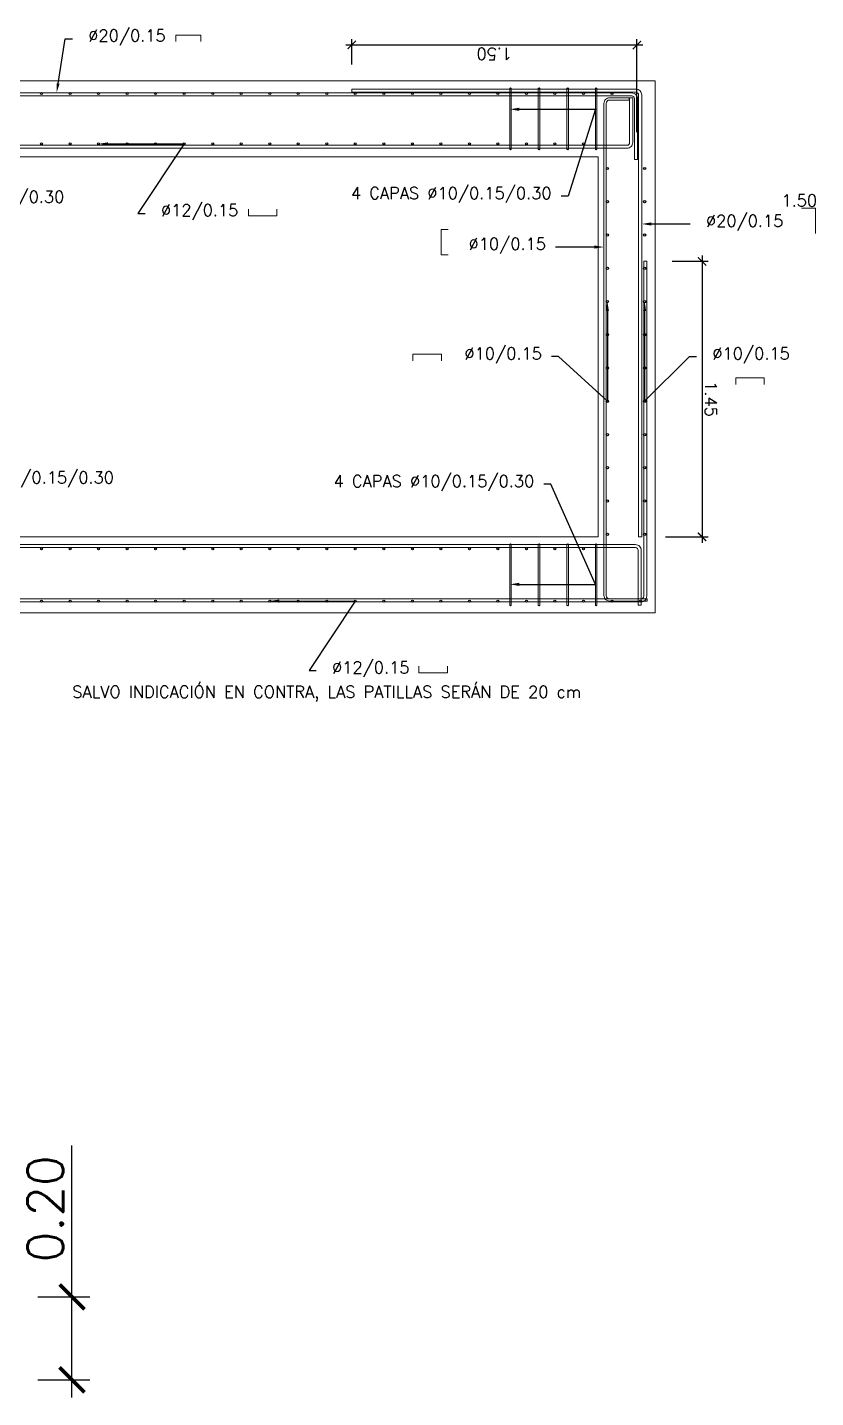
# Model space of a CAD drawing. Header units: metres. Extents: x 1291 to 1536, y 1774 to 1932.
# Drawn here: x 1388.9 to 1393.05, y 1786.06 to 1793.28 of the extents above; entities that cross this region are included whole.
import ezdxf
from ezdxf import colors
from ezdxf.entities.mleader import LeaderData, LeaderLine
from ezdxf.math import Vec2, Vec3

# ---------------------------------------------------------------- set-up
doc = ezdxf.new("R2010")
doc.units = ezdxf.units.M
doc.layers.add('Des', color=4, linetype='Continuous', lineweight=20)
doc.layers.add('YPSOM_ARMADURAS', color=164, linetype='Continuous')
doc.styles.add('SPING-TEXTO', font='romans.shx')
doc.styles.add('YPSOM-TEXTO', font='romans.shx')
doc.styles.add('YPSOM_25', font='romans.shx', dxfattribs={"height": 0.0625})
doc.dimstyles.new('SPing_75', dxfattribs={"dimscale": 0.075, "dimtxt": 2.5, "dimasz": 1.75, "dimexe": 1.25, "dimexo": 5, "dimtad": 1, "dimzin": 1, "dimdsep": 46, "dimtxsty": 'SPING-TEXTO', "dimblk": 'ARCHTICK', "dimcen": 0, "dimdle": 1.25, "dimclrd": 1, "dimclre": 9, "dimclrt": 2, "dimadec": 0, "dimazin": 0, "dimtfac": 1, "dimtmove": 0, "dimatfit": 3, "dimfxl": 1, "dimarcsym": 0})
doc.dimstyles.new('YPSOM_25', dxfattribs={"dimscale": 0.025, "dimtxt": 2.5, "dimasz": 1.75, "dimexe": 1.25, "dimexo": 5, "dimtad": 1, "dimzin": 1, "dimdsep": 46, "dimtxsty": 'YPSOM-TEXTO', "dimblk": 'ARCHTICK', "dimcen": 0, "dimdle": 1.25, "dimclrd": 1, "dimclre": 9, "dimclrt": 2, "dimadec": 0, "dimazin": 0, "dimtfac": 1, "dimtmove": 0, "dimatfit": 3, "dimfxl": 1, "dimarcsym": 0})

# ---------------------------------------------------------------- blocks, each defined once
blk = doc.blocks.new('*U168')
at = {"layer": 'YPSOM_ARMADURAS'}
blk.add_circle((0, 0), 0.005, dxfattribs=at)
blk = doc.blocks.new('*U169')
at = {"layer": 'Des', "color": 0, "linetype": 'ByBlock', "lineweight": -2, "transparency": 16777216}
for p in [(-12.0715, -6.9915), (-12.2013, -7.0666), (-12.3311, -7.1418), (-12.4609, -7.217), (-12.5907, -7.2922), (-12.7205, -7.3673), (-12.8503, -7.4425), (-12.9801, -7.5177), (-13.11, -7.5929), (-13.2398, -7.668), (-13.3696, -7.7432), (-13.4994, -7.8184), (-13.6292, -7.8936), (-13.759, -7.9688), (-13.8888, -8.0439), (-14.0186, -8.1191), (-14.1484, -8.1943), (-14.2782, -8.2695), (-14.408, -8.3446), (-14.5378, -8.4198)]:
    blk.add_blockref('*U168', p, dxfattribs=at)
blk = doc.blocks.new('*U160')
at = {"layer": 'YPSOM_ARMADURAS'}
blk.add_circle((0, 0), 0.005, dxfattribs=at)
blk = doc.blocks.new('*U161')
at = {"layer": 'Des', "color": 0, "linetype": 'ByBlock', "lineweight": -2, "transparency": 16777216}
for p in [(-12.0715, -6.9915), (-12.2013, -7.0666), (-12.3311, -7.1418), (-12.4609, -7.217), (-12.5907, -7.2922), (-12.7205, -7.3673), (-12.8503, -7.4425), (-12.9801, -7.5177), (-13.11, -7.5929), (-13.2398, -7.668), (-13.3696, -7.7432), (-13.4994, -7.8184), (-13.6292, -7.8936), (-13.759, -7.9688), (-13.8888, -8.0439), (-14.0186, -8.1191), (-14.1484, -8.1943), (-14.2782, -8.2695), (-14.408, -8.3446), (-14.5378, -8.4198), (-14.6676, -8.495), (-14.7974, -8.5702)]:
    blk.add_blockref('*U160', p, dxfattribs=at)
blk = doc.blocks.new('*U166')
at = {"layer": 'YPSOM_ARMADURAS'}
blk.add_circle((0, 0), 0.005, dxfattribs=at)
blk = doc.blocks.new('*U167')
at = {"layer": 'Des', "color": 0, "linetype": 'ByBlock', "lineweight": -2, "transparency": 16777216}
for p in [(-12.0715, -6.9915), (-12.2013, -7.0666), (-12.3311, -7.1418), (-12.4609, -7.217), (-12.5907, -7.2922), (-12.7205, -7.3673), (-12.8503, -7.4425), (-12.9801, -7.5177), (-13.11, -7.5929), (-13.2398, -7.668), (-13.3696, -7.7432), (-13.4994, -7.8184), (-13.6292, -7.8936), (-13.759, -7.9688), (-13.8888, -8.0439), (-14.0186, -8.1191), (-14.1484, -8.1943), (-14.2782, -8.2695), (-14.408, -8.3446), (-14.5378, -8.4198), (-14.6676, -8.495)]:
    blk.add_blockref('*U166', p, dxfattribs=at)
blk = doc.blocks.new('*U164')
at = {"layer": 'YPSOM_ARMADURAS'}
blk.add_circle((0, 0), 0.005, dxfattribs=at)
blk = doc.blocks.new('*U165')
at = {"layer": 'Des', "color": 0, "linetype": 'ByBlock', "lineweight": -2, "transparency": 16777216}
for p in [(-12.0715, -6.9915), (-12.2013, -7.0666), (-12.3311, -7.1418), (-12.4609, -7.217), (-12.5907, -7.2922), (-12.7205, -7.3673), (-12.8503, -7.4425), (-12.9801, -7.5177), (-13.11, -7.5929), (-13.2398, -7.668), (-13.3696, -7.7432), (-13.4994, -7.8184), (-13.6292, -7.8936), (-13.759, -7.9688), (-13.8888, -8.0439), (-14.0186, -8.1191), (-14.1484, -8.1943), (-14.2782, -8.2695), (-14.408, -8.3446), (-14.5378, -8.4198)]:
    blk.add_blockref('*U164', p, dxfattribs=at)
blk = doc.blocks.new('*U170')
at = {"layer": 'YPSOM_ARMADURAS'}
blk.add_circle((0, 0), 0.006, dxfattribs=at)
blk = doc.blocks.new('*U171')
at = {"layer": 'Des', "color": 0, "linetype": 'ByBlock', "lineweight": -2, "transparency": 16777216}
for p in [(0, 0), (0.0877, -0.1514), (0.1754, -0.3029), (0.2631, -0.4543), (0.3508, -0.6057), (0.4385, -0.7572), (0.5262, -0.9086), (0.6139, -1.06), (0.7017, -1.2115), (0.7894, -1.3629), (0.8771, -1.5144), (0.9648, -1.6658)]:
    blk.add_blockref('*U170', p, dxfattribs=at)
blk = doc.blocks.new('*U172')
at = {"layer": 'YPSOM_ARMADURAS'}
blk.add_circle((0, 0), 0.006, dxfattribs=at)
blk = doc.blocks.new('*U173')
at = {"layer": 'Des', "color": 0, "linetype": 'ByBlock', "lineweight": -2, "transparency": 16777216}
for p in [(0, 0), (0.0877, -0.1514), (0.1754, -0.3029), (0.2631, -0.4543), (0.3508, -0.6057), (0.4385, -0.7572), (0.5262, -0.9086), (0.6139, -1.06), (0.7017, -1.2115), (0.7894, -1.3629), (0.8771, -1.5144), (0.9648, -1.6658)]:
    blk.add_blockref('*U172', p, dxfattribs=at)
blk = doc.blocks.new('_ArchTick')
at = {"color": 0, "linetype": 'ByBlock', "const_width": 0.15}
blk.add_lwpolyline([(-0.5, -0.5), (0.5, 0.5)], dxfattribs=at)
blk = doc.blocks.new('*D258')
at = {"layer": 'Defpoints', "color": 0, "transparency": 16777216}
for p in [(1392.1066, 1793.183), (1390.6066, 1792.9556), (1392.1066, 1792.5995)]:
    blk.add_point(p, dxfattribs=at)
at = {"layer": 'Des', "color": 9, "lineweight": -2, "transparency": 16777216}
for p, q in [((1390.6066, 1793.0806), (1390.6066, 1793.2143)), ((1392.1066, 1792.7245), (1392.1066, 1793.2143))]:
    blk.add_line(p, q, dxfattribs=at)
at = {"layer": 'Des', "color": 1, "lineweight": -2, "transparency": 16777216}
blk.add_line((1390.5754, 1793.183), (1392.1379, 1793.183), dxfattribs=at)
at = {"layer": 'Des', "color": 1, "lineweight": -2, "transparency": 16777216, "xscale": 0.04375, "yscale": 0.04375, "zscale": 0.04375, "rotation": 180}
blk.add_blockref('_ArchTick', (1390.6066, 1793.183), dxfattribs=at)
at = {"layer": 'Des', "color": 1, "lineweight": -2, "transparency": 16777216, "xscale": 0.04375, "yscale": 0.04375, "zscale": 0.04375}
blk.add_blockref('_ArchTick', (1392.1066, 1793.183), dxfattribs=at)
at = {"layer": 'Des', "color": 2, "transparency": 16777216, "insert": (1391.3566, 1793.1362), "char_height": 0.0625, "attachment_point": 5, "rotation": 180, "style": 'YPSOM-TEXTO'}
blk.add_mtext('1.50', dxfattribs=at)
blk = doc.blocks.new('*D260')
at = {"layer": 'Defpoints', "color": 0, "transparency": 16777216}
for p in [(1392.1667, 1792.0445), (1392.1315, 1790.5945), (1392.449, 1790.5945)]:
    blk.add_point(p, dxfattribs=at)
at = {"layer": 'Des', "color": 1, "lineweight": -2, "transparency": 16777216}
blk.add_line((1392.449, 1792.0757), (1392.449, 1790.5632), dxfattribs=at)
at = {"layer": 'Des', "color": 9, "lineweight": -2, "transparency": 16777216}
for p, q in [((1392.2917, 1792.0445), (1392.4803, 1792.0445)), ((1392.2565, 1790.5945), (1392.4803, 1790.5945))]:
    blk.add_line(p, q, dxfattribs=at)
at = {"layer": 'Des', "color": 1, "lineweight": -2, "transparency": 16777216, "xscale": 0.04375, "yscale": 0.04375, "zscale": 0.04375}
for p, rotation in [((1392.449, 1792.0445), 90), ((1392.449, 1790.5945), 270)]:
    blk.add_blockref('_ArchTick', p, dxfattribs=dict(at, rotation=rotation))
at = {"layer": 'Des', "color": 2, "transparency": 16777216, "insert": (1392.4959, 1791.3195), "char_height": 0.0625, "attachment_point": 5, "rotation": 270, "style": 'YPSOM-TEXTO'}
blk.add_mtext('1.45', dxfattribs=at)
blk = doc.blocks.new('*D271')
at = {"layer": 'Defpoints', "color": 0, "transparency": 16777216}
for p in [(1388.5801, 1786.5942), (1389.1353, 1786.5942), (1388.5801, 1786.1583)]:
    blk.add_point(p, dxfattribs=at)
at = {"layer": 'Des', "color": 1, "lineweight": -2, "transparency": 16777216}
for p, q in [((1389.1353, 1786.5942), (1389.1353, 1787.3906)), ((1389.1353, 1786.0646), (1389.1353, 1786.5942))]:
    blk.add_line(p, q, dxfattribs=at)
at = {"layer": 'Des', "color": 9, "lineweight": -2, "transparency": 16777216}
for p, q in [((1388.9551, 1786.5942), (1389.229, 1786.5942)), ((1388.9551, 1786.1583), (1389.229, 1786.1583))]:
    blk.add_line(p, q, dxfattribs=at)
at = {"layer": 'Des', "color": 1, "lineweight": -2, "transparency": 16777216, "xscale": 0.13125, "yscale": 0.13125, "zscale": 0.13125}
for p, rotation in [((1389.1353, 1786.5942), 90), ((1389.1353, 1786.1583), 270)]:
    blk.add_blockref('_ArchTick', p, dxfattribs=dict(at, rotation=rotation))
at = {"layer": 'Des', "color": 2, "transparency": 16777216, "insert": (1388.9947, 1787.058), "char_height": 0.1875, "attachment_point": 5, "rotation": 90, "style": 'SPING-TEXTO'}
blk.add_mtext('0.20', dxfattribs=at)

msp = doc.modelspace()

# ---------------------------------------------------------------- linework, layer by layer
at = {"layer": 'Des', "color": 9, "elevation": 76.49915}
for points in [[(1389.68069, 1793.2005), (1389.68069, 1793.2355), (1389.81243, 1793.2355), (1389.81243, 1793.2005)], [(1390.06278, 1792.31938), (1390.06278, 1792.28438), (1390.21278, 1792.28438), (1390.21278, 1792.31938)], [(1393.04499, 1792.19019), (1393.04499, 1792.19019), (1393.04499, 1792.32447), (1392.97141, 1792.32447)], [(1391.11416, 1792.07812), (1391.07631, 1792.07812), (1391.07631, 1792.2124), (1391.11416, 1792.2124)], [(1391.07785, 1791.52161), (1391.07785, 1791.55661), (1390.92785, 1791.55661), (1390.92785, 1791.52161)], [(1392.77629, 1791.39645), (1392.77629, 1791.43145), (1392.62629, 1791.43145), (1392.62629, 1791.39645)], [(1390.95944, 1789.91342), (1390.95944, 1789.87842), (1391.10944, 1789.87842), (1391.10944, 1789.91342)]]:
    msp.add_lwpolyline(points, dxfattribs=at)
at = {"layer": 'Des', "color": 9, "elevation": 40.44465}
for points in [[(1374.703, 1792.99446), (1392.203, 1792.99446), (1392.203, 1790.19446), (1374.703, 1790.19446)], [(1391.903, 1790.59446), (1391.903, 1792.59446), (1387.903, 1792.59446), (1387.903, 1790.59446)]]:
    msp.add_lwpolyline(points, close=True, dxfattribs=at)
for points in [[(1384.653, 1792.93079), (1384.653, 1792.91479), (1392.07969, 1792.91479, -0.4142136), (1392.09369, 1792.90079), (1392.09369, 1792.58079), (1392.10969, 1792.58079), (1392.10969, 1792.90079, 0.4142136), (1392.07969, 1792.93079)], [(1392.11551, 1790.59446), (1392.11551, 1792.92029, 0.4142136), (1392.10151, 1792.93429), (1390.60661, 1792.93429), (1390.60661, 1792.95029), (1392.10151, 1792.95029, -0.4142136), (1392.13151, 1792.92029), (1392.13151, 1790.59446)], [(1391.44589, 1792.63554), (1391.44589, 1792.95354, 1), (1391.43789, 1792.95354), (1391.43789, 1792.63554, 1)], [(1391.59589, 1792.63554), (1391.59589, 1792.95354, 1), (1391.58789, 1792.95354), (1391.58789, 1792.63554, 1)], [(1391.7465, 1792.63546), (1391.7465, 1792.95346, 1), (1391.7385, 1792.95346), (1391.7385, 1792.63546, 1)], [(1391.8965, 1792.63546), (1391.8965, 1792.95346, 1), (1391.8885, 1792.95346), (1391.8885, 1792.63546, 1)], [(1392.08421, 1792.90563), (1392.08421, 1792.66946, -0.4142136), (1392.05421, 1792.63946), (1374.8264, 1792.63946, -0.4142136), (1374.7964, 1792.66946), (1374.7964, 1792.89621), (1374.8124, 1792.89621), (1374.8124, 1792.66946, 0.4142136), (1374.8264, 1792.65546), (1392.05421, 1792.65546, 0.4142136), (1392.06821, 1792.66946), (1392.06821, 1792.90563)], [(1392.15988, 1790.26847), (1391.963, 1790.26847, -0.4142136), (1391.945, 1790.28647), (1391.945, 1792.8753, -0.4142136), (1391.963, 1792.8933), (1392.0652, 1792.8933), (1392.0652, 1792.9053), (1391.963, 1792.9053, 0.4142136), (1391.933, 1792.8753), (1391.933, 1790.28647, 0.4142136), (1391.963, 1790.25647), (1392.15988, 1790.25647)], [(1380.578, 1790.25187), (1380.578, 1790.26787), (1392.128, 1790.26787, 0.4142136), (1392.142, 1790.28187), (1392.142, 1792.04446), (1392.158, 1792.04446), (1392.158, 1790.28187, -0.4142136), (1392.128, 1790.25187)], [(1392.12904, 1790.23419), (1392.12904, 1790.52378, 0.4142136), (1392.09904, 1790.55378), (1374.80163, 1790.55378, 0.4142136), (1374.77163, 1790.52378), (1374.77163, 1790.23498), (1374.78763, 1790.23498), (1374.78763, 1790.52378, -0.4142136), (1374.80163, 1790.53778), (1392.09904, 1790.53778, -0.4142136), (1392.11304, 1790.52378), (1392.11304, 1790.23419)], [(1391.44589, 1790.55338), (1391.44589, 1790.23538, -1), (1391.43789, 1790.23538), (1391.43789, 1790.55338, -1)], [(1391.59589, 1790.55338), (1391.59589, 1790.23538, -1), (1391.58789, 1790.23538), (1391.58789, 1790.55338, -1)], [(1391.7465, 1790.55346), (1391.7465, 1790.23546, -1), (1391.7385, 1790.23546), (1391.7385, 1790.55346, -1)], [(1391.8965, 1790.55346), (1391.8965, 1790.23546, -1), (1391.8885, 1790.23546), (1391.8885, 1790.55346, -1)]]:
    msp.add_lwpolyline(points, format="xyb", close=True, dxfattribs=at)

# ---------------------------------------------------------------- block references
at = {"layer": 'Des', "color": 9, "rotation": 149.9219293539946}
for name, p in [('*U167', (1375.02534, 1792.92789, 40.44465)), ('*U165', (1375.02534, 1792.66242, 40.44465)), ('*U169', (1375.02534, 1790.53146, 40.44465)), ('*U161', (1375.02534, 1790.25646, 40.44465)), ('*U171', (1391.951, 1790.60793, 40.44465)), ('*U173', (1392.147, 1790.60792, 40.44465))]:
    msp.add_blockref(name, p, dxfattribs=at)

# ---------------------------------------------------------------- texts
at = {"layer": 'Des', "color": 9, "char_height": 0.0625, "rotation": 0, "style": 'YPSOM_25'}
for s, width, insert, attachment_point in [('1.50', 0.1366613, (1393.05413, 1792.39557, 40.44465), 3), ('SALVO INDICACIÓN EN CONTRA, LAS PATILLAS SERÁN DE 20 cm', 3.7069424, (1389.13682, 1789.81017, 40.44465), 1)]:
    msp.add_mtext_dynamic_manual_height_columns(s, width=width, gutter_width=0.1875, heights=[0], dxfattribs=dict(at, insert=insert, attachment_point=attachment_point))

# ---------------------------------------------------------------- dimensions: what is measured, and where the dimension line sits
at = {"layer": 'Des', "color": 9}
dim = msp.add_linear_dim(base=(1392.10661, 1793.18303, 40.44465), p1=(1390.60661, 1792.95558, 40.44465), p2=(1392.10661, 1792.59946, 40.44465), dimstyle='YPSOM_25', dxfattribs=at)
dim.commit()
dim.dimension.update_dxf_attribs({"geometry": '*D258', "text_midpoint": (1391.35661, 1793.13616, 40.44465)})
dim = msp.add_linear_dim(base=(1392.449, 1790.59446, 40.44465), p1=(1392.16674, 1792.04446, 40.44465), p2=(1392.13151, 1790.59446, 40.44465), angle=90, dimstyle='YPSOM_25', dxfattribs=at)
dim.commit()
dim.dimension.update_dxf_attribs({"geometry": '*D260', "text_midpoint": (1392.49588, 1791.31946, 40.44465)})
at = {"layer": 'Des'}
dim = msp.add_linear_dim(base=(1389.13528, 1786.59418), p1=(1388.5801, 1786.15834), p2=(1388.5801, 1786.59418), angle=270, text='0.20', dimstyle='SPing_75', dxfattribs=at)
dim.commit()
dim.dimension.update_dxf_attribs({"geometry": '*D271', "text_midpoint": (1388.99465, 1787.05802)})

# ---------------------------------------------------------------- leaders
at = {"layer": 'Des', "color": 9}
ml = msp.add_multileader_mtext('Standard', dxfattribs=at)
ml.set_content('Ø20/0.15', color=2, style='YPSOM-TEXTO')
ml.set_leader_properties(color=1)
ml.build(insert=Vec2(0, 0))
ml.multileader.update_dxf_attribs({"text_left_attachment_type": 2, "text_right_attachment_type": 2, "dogleg_length": 1.5, "arrow_head_size": 0.05, "scale": 0.025})
ctx = ml.context
ctx.base_point, ctx.scale, ctx.char_height, ctx.arrow_head_size, ctx.landing_gap_size, ctx.plane_origin, ctx.plane_x_axis, ctx.plane_y_axis = Vec3(1389.13761, 1793.21597, 40.44465), 0.025, 0.0625, 0.05, 0.05, Vec3(1394.38447, 1792.97293, 40.44465), Vec3(1, 0, 0), Vec3(0, 1, 0)
ctx.left_attachment, ctx.right_attachment, ctx.text_align_type = 2, 2, 2
notes = []
notes.append((ctx, [(0, (1, 1, 0), (1389.10011, 1793.21597, 40.44465), (1, 0, 0), 0.0375, [(0, [(1389.05404, 1792.93079, 40.44465)], 0, [])])]))
ctx.mtext.insert, ctx.mtext.text_direction, ctx.mtext.width, ctx.mtext.alignment, ctx.mtext.flow_direction = Vec3(1389.62809, 1793.26359, 40.44465), Vec3(1, 0, 0), 0.4381369, 3, 5
ml = msp.add_multileader_mtext('Standard', dxfattribs=at)
ml.set_content('4 CAPAS Ø10/0.15/0.30', color=2, style='YPSOM-TEXTO')
ml.set_leader_properties(color=1)
ml.build(insert=Vec2(0, 0))
ml.multileader.update_dxf_attribs({"text_left_attachment_type": 2, "text_right_attachment_type": 2, "dogleg_length": 1.5, "arrow_head_size": 0.05, "scale": 0.025})
ctx = ml.context
ctx.base_point, ctx.scale, ctx.char_height, ctx.arrow_head_size, ctx.landing_gap_size, ctx.plane_origin, ctx.plane_x_axis, ctx.plane_y_axis = Vec3(1387.98966, 1792.36763, 40.44465), 0.025, 0.0625, 0.05, 0.05, Vec3(1388.41012, 1792.74462, 40.44465), Vec3(1, 0, 0), Vec3(0, 1, 0)
ctx.left_attachment, ctx.right_attachment = 2, 2
notes.append((ctx, [(1, (1, 1, 0), (1387.95216, 1792.36763, 40.44465), (1, 0, 0), 0.0375, [(2, [(1388.21012, 1792.84462, 40.44465), (1388.06012, 1792.84462, 40.44465), (1387.91012, 1792.84462, 40.44465), (1388.36012, 1792.84462, 40.44465)], 0, [])])]))
ctx.mtext.insert, ctx.mtext.text_direction, ctx.mtext.rotation, ctx.mtext.flow_direction = Vec3(1388.03966, 1792.41525, 40.44465), Vec3(1, 0, 0), 6.2831853, 5
ml = msp.add_multileader_mtext('Standard', dxfattribs=at)
ml.set_content('4 CAPAS Ø10/0.15/0.30', color=2, style='YPSOM-TEXTO')
ml.set_leader_properties(color=1)
ml.build(insert=Vec2(0, 0))
ml.multileader.update_dxf_attribs({"text_left_attachment_type": 2, "text_right_attachment_type": 2, "dogleg_length": 1.5, "arrow_head_size": 0.05, "scale": 0.025})
ctx = ml.context
ctx.base_point, ctx.scale, ctx.char_height, ctx.arrow_head_size, ctx.landing_gap_size, ctx.plane_origin, ctx.plane_x_axis, ctx.plane_y_axis = Vec3(1390.41724, 1792.38722, 40.44465), 0.025, 0.0625, 0.05, 0.05, Vec3(1391.88789, 1792.74454, 40.44465), Vec3(1, 0, 0), Vec3(0, 1, 0)
ctx.left_attachment, ctx.right_attachment, ctx.text_align_type = 2, 2, 2
notes.append((ctx, [(1, (1, 1, 0), (1391.74522, 1792.38722, 40.44465), (-1, 0, 0), 0.0375, [(5, [(1391.43789, 1792.84454, 40.44465), (1391.58789, 1792.84454, 40.44465), (1391.73789, 1792.84454, 40.44465), (1391.88789, 1792.84454, 40.44465)], 0, [])])]))
ctx.mtext.insert, ctx.mtext.text_direction, ctx.mtext.alignment, ctx.mtext.flow_direction = Vec3(1391.65772, 1792.43483, 40.44465), Vec3(1, 0, 0), 3, 5
ml = msp.add_multileader_mtext('Standard', dxfattribs=at)
ml.set_content('Ø12/0.15', color=2, style='YPSOM-TEXTO')
ml.set_leader_properties(color=1)
ml.build(insert=Vec2(0, 0))
ml.multileader.update_dxf_attribs({"text_left_attachment_type": 2, "text_right_attachment_type": 2, "dogleg_length": 1.5, "arrow_head_size": 0.05, "scale": 0.025})
ctx = ml.context
ctx.base_point, ctx.scale, ctx.char_height, ctx.arrow_head_size, ctx.landing_gap_size, ctx.plane_origin, ctx.plane_x_axis, ctx.plane_y_axis = Vec3(1389.51985, 1792.2969, 40.44465), 0.025, 0.0625, 0.05, 0.05, Vec3(1389.77534, 1792.66242, 40.44465), Vec3(1, 0, 0), Vec3(0, 1, 0)
ctx.left_attachment, ctx.right_attachment, ctx.text_align_type = 2, 2, 2
notes.append((ctx, [(0, (1, 1, 0), (1389.48235, 1792.2969, 40.44465), (1, 0, 0), 0.0375, [(1, [(1389.27534, 1792.66242, 40.44465), (1389.72534, 1792.66242, 40.44465)], 0, [])])]))
ctx.mtext.insert, ctx.mtext.text_direction, ctx.mtext.alignment, ctx.mtext.flow_direction = Vec3(1390.01032, 1792.34452, 40.44465), Vec3(1, 0, 0), 3, 5
ml = msp.add_multileader_mtext('Standard', dxfattribs=at)
ml.set_content('Ø20/0.15', color=2, style='YPSOM-TEXTO')
ml.set_leader_properties(color=1)
ml.build(insert=Vec2(0, 0))
ml.multileader.update_dxf_attribs({"text_left_attachment_type": 2, "text_right_attachment_type": 2, "dogleg_length": 1.5, "arrow_head_size": 0.05, "scale": 0.025})
ctx = ml.context
ctx.base_point, ctx.scale, ctx.char_height, ctx.arrow_head_size, ctx.landing_gap_size, ctx.plane_origin, ctx.plane_x_axis, ctx.plane_y_axis = Vec3(1392.38631, 1792.24099, 40.44465), 0.025, 0.0625, 0.05, 0.05, Vec3(1392.13151, 1792.24099, 40.44465), Vec3(1, 0, 0), Vec3(0, 1, 0)
ctx.left_attachment, ctx.right_attachment, ctx.text_align_type = 2, 2, 2
notes.append((ctx, [(0, (1, 1, 0), (1392.34881, 1792.24099, 40.44465), (1, 0, 0), 0.0375, [(0, [(1392.13151, 1792.24099, 40.44465)], 0, [])])]))
ctx.mtext.insert, ctx.mtext.text_direction, ctx.mtext.rotation, ctx.mtext.alignment, ctx.mtext.flow_direction = Vec3(1392.87679, 1792.28861, 40.44465), Vec3(1, 0, 0), 6.2831853, 3, 5
ml = msp.add_multileader_mtext('Standard', dxfattribs=at)
ml.set_content('Ø10/0.15', color=2, style='YPSOM-TEXTO')
ml.set_leader_properties(color=1)
ml.build(insert=Vec2(0, 0))
ml.multileader.update_dxf_attribs({"text_left_attachment_type": 2, "text_right_attachment_type": 2, "dogleg_length": 1.5, "arrow_head_size": 0.05, "scale": 0.025})
ctx = ml.context
ctx.base_point, ctx.scale, ctx.char_height, ctx.arrow_head_size, ctx.landing_gap_size, ctx.plane_origin, ctx.plane_x_axis, ctx.plane_y_axis = Vec3(1391.13773, 1792.11964, 40.44465), 0.025, 0.0625, 0.05, 0.05, Vec3(1391.933, 1792.11964, 40.44465), Vec3(1, 0, 0), Vec3(0, 1, 0)
ctx.left_attachment, ctx.right_attachment, ctx.text_align_type = 2, 2, 2
notes.append((ctx, [(0, (1, 1, 0), (1391.71571, 1792.11964, 40.44465), (-1, 0, 0), 0.0375, [(0, [(1391.933, 1792.11964, 40.44465)], 0, [])])]))
ctx.mtext.insert, ctx.mtext.text_direction, ctx.mtext.rotation, ctx.mtext.alignment, ctx.mtext.flow_direction = Vec3(1391.62821, 1792.16725, 40.44465), Vec3(1, 0, 0), 6.2831853, 3, 5
ml = msp.add_multileader_mtext('Standard', dxfattribs=at)
ml.set_content('Ø10/0.15', color=2, style='YPSOM-TEXTO')
ml.set_leader_properties(color=1)
ml.build(insert=Vec2(0, 0))
ml.multileader.update_dxf_attribs({"text_left_attachment_type": 2, "text_right_attachment_type": 2, "dogleg_length": 1.5, "arrow_head_size": 0.05, "scale": 0.025})
ctx = ml.context
ctx.base_point, ctx.scale, ctx.char_height, ctx.arrow_head_size, ctx.landing_gap_size, ctx.plane_origin, ctx.plane_x_axis, ctx.plane_y_axis = Vec3(1391.11604, 1791.54293, 40.44465), 0.025, 0.0625, 0.05, 0.05, Vec3(1391.951, 1791.83293, 40.44465), Vec3(1, 0, 0), Vec3(0, 1, 0)
ctx.left_attachment, ctx.right_attachment, ctx.text_align_type = 2, 2, 2
notes.append((ctx, [(0, (1, 1, 0), (1391.69402, 1791.54293, 40.44465), (-1, 0, 0), 0.0375, [(1, [(1391.951, 1791.83293, 40.44465), (1391.951, 1791.30793, 40.44465)], 0, [])])]))
ctx.mtext.insert, ctx.mtext.text_direction, ctx.mtext.rotation, ctx.mtext.alignment, ctx.mtext.flow_direction = Vec3(1391.60652, 1791.59055, 40.44465), Vec3(1, 0, 0), 6.2831853, 3, 5
ml = msp.add_multileader_mtext('Standard', dxfattribs=at)
ml.set_content('Ø10/0.15', color=2, style='YPSOM-TEXTO')
ml.set_leader_properties(color=1)
ml.build(insert=Vec2(0, 0))
ml.multileader.update_dxf_attribs({"text_left_attachment_type": 2, "text_right_attachment_type": 2, "dogleg_length": 1.5, "arrow_head_size": 0.05, "scale": 0.025})
ctx = ml.context
ctx.base_point, ctx.scale, ctx.char_height, ctx.arrow_head_size, ctx.landing_gap_size, ctx.plane_origin, ctx.plane_x_axis, ctx.plane_y_axis = Vec3(1392.42, 1791.54293, 40.44465), 0.025, 0.0625, 0.05, 0.05, Vec3(1392.12551, 1791.83293, 40.44465), Vec3(1, 0, 0), Vec3(0, 1, 0)
ctx.left_attachment, ctx.right_attachment, ctx.text_align_type = 2, 2, 2
notes.append((ctx, [(0, (1, 1, 0), (1392.3825, 1791.54293, 40.44465), (1, 0, 0), 0.0375, [(1, [(1392.147, 1791.83292, 40.44465), (1392.147, 1791.30792, 40.44465)], 0, [])])]))
ctx.mtext.insert, ctx.mtext.text_direction, ctx.mtext.rotation, ctx.mtext.alignment, ctx.mtext.flow_direction = Vec3(1392.91048, 1791.59055, 40.44465), Vec3(1, 0, 0), 6.2831853, 3, 5
ml = msp.add_multileader_mtext('Standard', dxfattribs=at)
ml.set_content('4 CAPAS Ø10/0.15/0.30', color=2, style='YPSOM-TEXTO')
ml.set_leader_properties(color=1)
ml.build(insert=Vec2(0, 0))
ml.multileader.update_dxf_attribs({"text_left_attachment_type": 2, "text_right_attachment_type": 2, "dogleg_length": 1.5, "arrow_head_size": 0.05, "scale": 0.025})
ctx = ml.context
ctx.base_point, ctx.scale, ctx.char_height, ctx.arrow_head_size, ctx.landing_gap_size, ctx.plane_origin, ctx.plane_x_axis, ctx.plane_y_axis = Vec3(1388.25073, 1790.89033, 40.44465), 0.025, 0.0625, 0.05, 0.05, Vec3(1388.41012, 1790.4443, 40.44465), Vec3(1, 0, 0), Vec3(0, 1, 0)
ctx.left_attachment, ctx.right_attachment = 2, 2
notes.append((ctx, [(1, (1, 1, 0), (1388.21323, 1790.89033, 40.44465), (1, 0, 0), 0.0375, [(2, [(1388.21012, 1790.3443, 40.44465), (1388.06012, 1790.3443, 40.44465), (1387.91012, 1790.3443, 40.44465), (1388.36012, 1790.3443, 40.44465)], 0, [])])]))
ctx.mtext.insert, ctx.mtext.text_direction, ctx.mtext.flow_direction = Vec3(1388.30073, 1790.93795, 40.44465), Vec3(1, 0, 0), 5
ml = msp.add_multileader_mtext('Standard', dxfattribs=at)
ml.set_content('4 CAPAS Ø10/0.15/0.30', color=2, style='YPSOM-TEXTO')
ml.set_leader_properties(color=1)
ml.build(insert=Vec2(0, 0))
ml.multileader.update_dxf_attribs({"text_left_attachment_type": 2, "text_right_attachment_type": 2, "dogleg_length": 1.5, "arrow_head_size": 0.05, "scale": 0.025})
ctx = ml.context
ctx.base_point, ctx.scale, ctx.char_height, ctx.arrow_head_size, ctx.landing_gap_size, ctx.plane_origin, ctx.plane_x_axis, ctx.plane_y_axis = Vec3(1390.32616, 1790.87108, 40.44465), 0.025, 0.0625, 0.05, 0.05, Vec3(1391.88789, 1790.44438, 40.44465), Vec3(1, 0, 0), Vec3(0, 1, 0)
ctx.left_attachment, ctx.right_attachment, ctx.text_align_type = 2, 2, 2
notes.append((ctx, [(1, (1, 1, 0), (1391.65413, 1790.87108, 40.44465), (-1, 0, 0), 0.0375, [(5, [(1391.43789, 1790.34438, 40.44465), (1391.58789, 1790.34438, 40.44465), (1391.73789, 1790.34438, 40.44465), (1391.88789, 1790.34438, 40.44465)], 0, [])])]))
ctx.mtext.insert, ctx.mtext.text_direction, ctx.mtext.rotation, ctx.mtext.alignment, ctx.mtext.flow_direction = Vec3(1391.56663, 1790.9187, 40.44465), Vec3(1, 0, 0), 6.2831853, 3, 5
ml = msp.add_multileader_mtext('Standard', dxfattribs=at)
ml.set_content('Ø12/0.15', color=2, style='YPSOM-TEXTO')
ml.set_leader_properties(color=1)
ml.build(insert=Vec2(0, 0))
ml.multileader.update_dxf_attribs({"text_left_attachment_type": 2, "text_right_attachment_type": 2, "dogleg_length": 1.5, "arrow_head_size": 0.05, "scale": 0.025})
ctx = ml.context
ctx.base_point, ctx.scale, ctx.char_height, ctx.arrow_head_size, ctx.landing_gap_size, ctx.plane_origin, ctx.plane_x_axis, ctx.plane_y_axis = Vec3(1390.41985, 1789.89094, 40.44465), 0.025, 0.0625, 0.05, 0.05, Vec3(1390.67534, 1790.35646, 40.44465), Vec3(1, 0, 0), Vec3(0, 1, 0)
ctx.left_attachment, ctx.right_attachment, ctx.text_align_type = 2, 2, 2
notes.append((ctx, [(0, (1, 1, 0), (1390.38235, 1789.89094, 40.44465), (1, 0, 0), 0.0375, [(1, [(1390.17534, 1790.25646, 40.44465), (1390.62534, 1790.25646, 40.44465)], 0, [])])]))
ctx.mtext.insert, ctx.mtext.text_direction, ctx.mtext.alignment, ctx.mtext.flow_direction = Vec3(1390.91032, 1789.93856, 40.44465), Vec3(1, 0, 0), 3, 5
for ctx, leaders in notes:
    for number, flags, end, landing, length, lines in leaders:
        leader = LeaderData()
        leader.index, (leader.has_last_leader_line, leader.has_dogleg_vector, leader.attachment_direction) = number, flags
        leader.last_leader_point, leader.dogleg_vector, leader.dogleg_length = Vec3(end), Vec3(landing), length
        for number, points, colour, breaks in lines:
            line = LeaderLine()
            line.index, line.vertices, line.color, line.breaks = number, Vec3.list(points), colors.encode_raw_color(colour), breaks
            leader.lines.append(line)
        ctx.leaders.append(leader)

doc.saveas('drawing.dxf')
